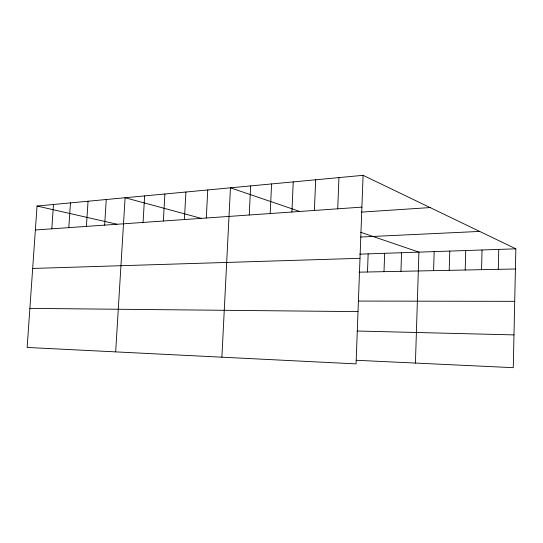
<?xml version="1.0" encoding="UTF-8"?>
<svg xmlns="http://www.w3.org/2000/svg" width="543" height="543" viewBox="0 0 543 543"><rect width="100%" height="100%" fill="white"/><g stroke="black" fill="none" stroke-linecap="round" stroke-linejoin="round"><path stroke-width="0.81" d="M363.091 175.321L356.065 363.891L27.15 347.459L37.039 206.035L363.091 175.321L515.85 248.823L513.271 367.679L356.154 360.274M498.284 269.335L498.752 249.407M481.546 269.674L482.041 249.977M465.202 270.007L465.718 250.54M449.217 270.333L449.767 251.083M415.429 363.063L418.911 252.135L360.681 232.261M433.599 270.652L434.162 251.613M400.944 271.317L401.562 252.726M384.01 271.663L384.648 253.303M367.496 272.002L368.154 253.866M337.712 208.811L338.947 177.595M314.39 210.446L315.68 179.787M291.903 212.021L293.24 181.898M270.204 213.542L271.581 183.941M249.251 215.008L250.662 185.91M221.89 357.185L230.456 187.81L299.593 211.41M206.279 218.014L207.759 189.948M184.41 219.542L185.923 192.005M163.348 221.021L164.896 193.987M143.067 222.44L144.635 195.894M115.673 351.878L125.1 197.74L201.073 218.313M104.636 225.128L106.252 199.512M86.418 226.404L88.047 201.229M68.818 227.632L70.468 202.885M51.816 228.827L53.479 204.487M35.37 229.974L361.91 207.121M361.299 212.123L430.117 207.569M360.647 237.033L479.673 231.42M359.683 254.158L515.85 248.823M32.675 268.446L359.995 258.312M359.011 272.172L515.409 268.989M358.36 301.066L514.71 301.345M29.885 308.383L358.013 311.614M357.246 331.026L513.983 334.895M37.039 206.035L116.976 224.205"/></g></svg>
